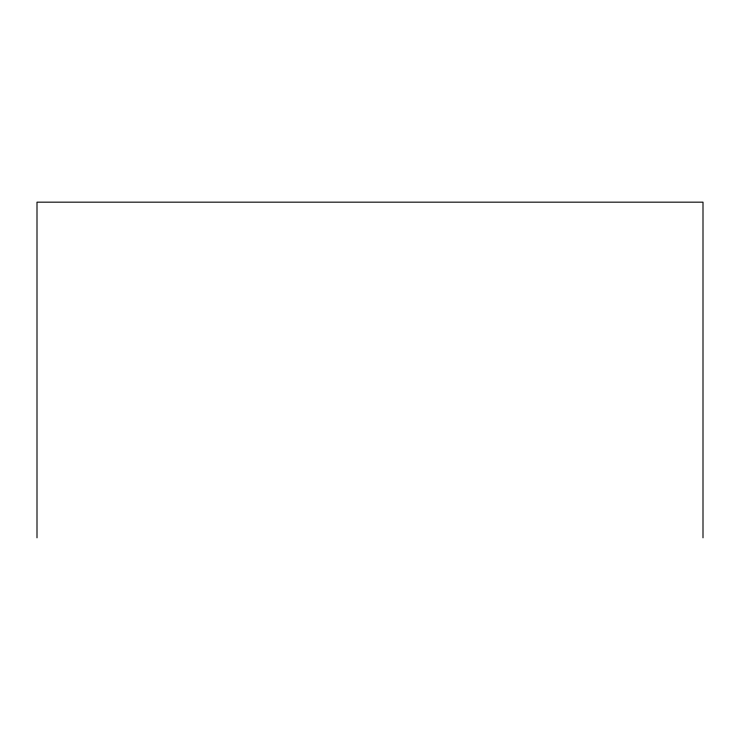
<?xml version="1.0" encoding="UTF-8"?>
<svg xmlns="http://www.w3.org/2000/svg" width="740" height="740" viewBox="0 0 740 740"><rect width="100%" height="100%" fill="white"/><g stroke="black" fill="none" stroke-linecap="round" stroke-linejoin="round"><path stroke-width="1.11" d="M703 537.832L703 202.168L37 202.168L37 537.832"/></g></svg>
